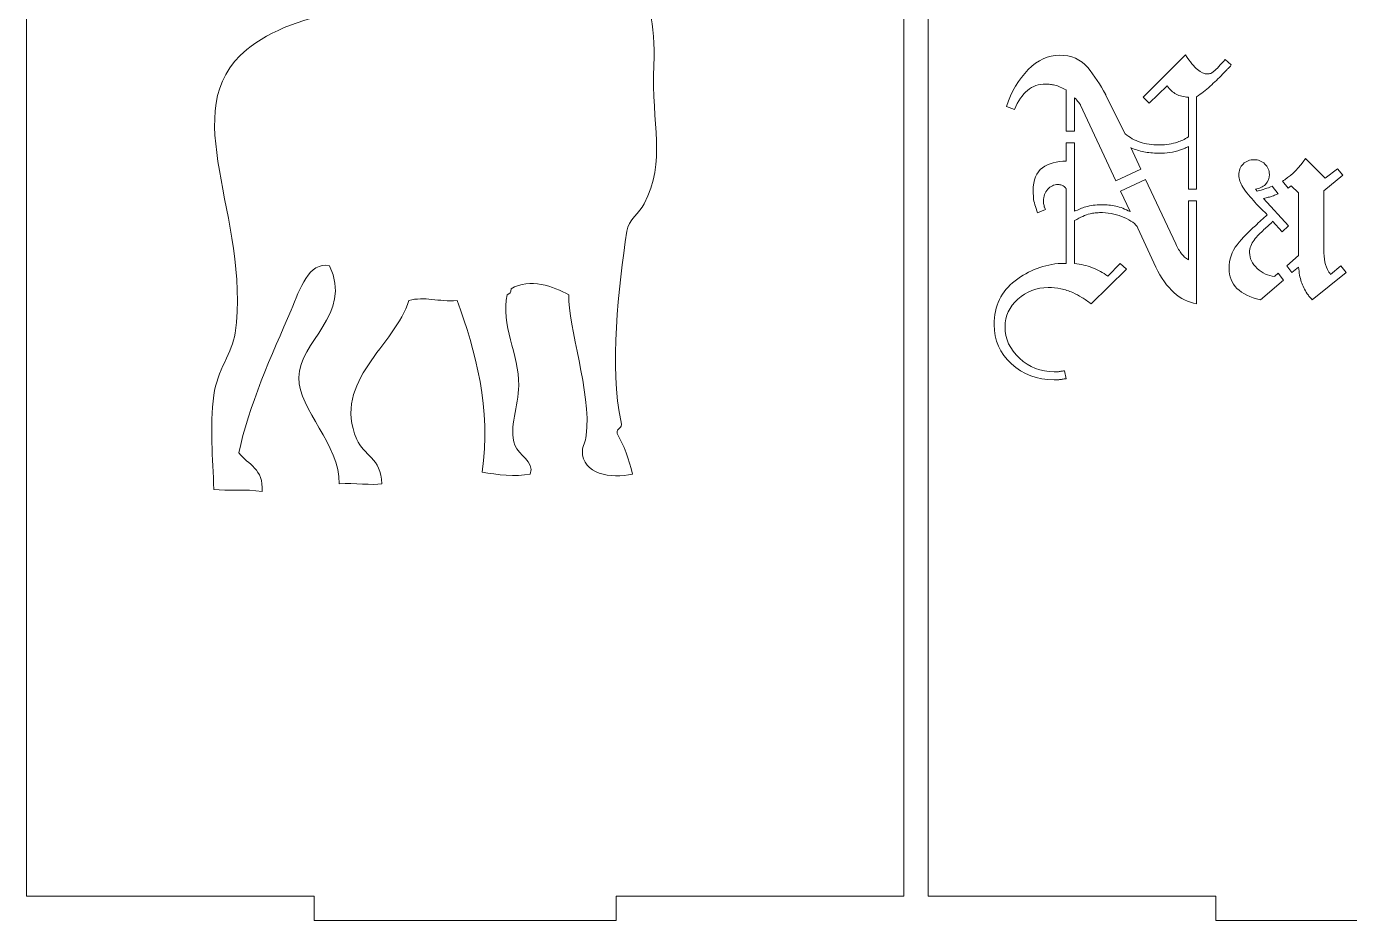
# Model space of a CAD drawing. Header units: millimetres. Extents: x -1983 to 1983, y -412 to 412.
# Drawn here: x 1646.2 to 1809, y -16.4 to 93.6 of the extents above; entities that cross this region are included whole.
import ezdxf

# ---------------------------------------------------------------- set-up
doc = ezdxf.new("R2010")
doc.units = ezdxf.units.MM
doc.header["$MEASUREMENT"] = 0
doc.layers.add('Camada 1', color=7, linetype='Continuous')

msp = doc.modelspace()

# ---------------------------------------------------------------- linework, layer by layer
at = {"layer": 'Camada 1', "color": 250, "lineweight": 9}
for points, knots in [([(1646.1954, 200.589), (1646.1954, 200.589), (1646.1954, -13.4106), (1646.1954, -13.4106), (1646.1954, -13.4106), (1646.1954, -13.4106), (1681.5882, -13.4106), (1681.5882, -13.4106), (1681.5882, -13.4106), (1681.5882, -13.4106), (1681.5882, -16.4106), (1681.5882, -16.4106), (1681.5882, -16.4106), (1681.5882, -16.4106), (1718.731, -16.4106), (1718.731, -16.4106), (1718.731, -16.4106), (1718.731, -16.4106), (1718.731, -13.4106), (1718.731, -13.4106), (1718.731, -13.4106), (1718.731, -13.4106), (1754.1238, -13.4106), (1754.1238, -13.4106), (1754.1238, -13.4106), (1754.1238, -13.4106), (1754.1238, 200.589), (1754.1238, 200.589), (1754.1238, 200.589), (1754.1238, 200.589), (1718.731, 200.589), (1718.731, 200.589), (1718.731, 200.589), (1718.731, 200.589), (1718.731, 203.589), (1718.731, 203.589), (1718.731, 203.589), (1718.731, 203.589), (1681.5882, 203.589), (1681.5882, 203.589), (1681.5882, 203.589), (1681.5882, 203.589), (1681.5882, 200.589), (1681.5882, 200.589), (1681.5882, 200.589), (1681.5882, 200.589), (1646.1954, 200.589), (1646.1954, 200.589)], [0, 0, 0, 0, 0.07692308, 0.07692308, 0.07692308, 0.07692308, 0.15384615, 0.15384615, 0.15384615, 0.15384615, 0.23076923, 0.23076923, 0.23076923, 0.23076923, 0.30769231, 0.30769231, 0.30769231, 0.30769231, 0.38461538, 0.38461538, 0.38461538, 0.38461538, 0.46153846, 0.46153846, 0.46153846, 0.46153846, 0.53846154, 0.53846154, 0.53846154, 0.53846154, 0.61538462, 0.61538462, 0.61538462, 0.61538462, 0.69230769, 0.69230769, 0.69230769, 0.69230769, 0.76923077, 0.76923077, 0.76923077, 0.76923077, 0.84615385, 0.84615385, 0.84615385, 0.84615385, 1, 1, 1, 1]), ([(1757.1238, 200.589), (1757.1238, 200.589), (1757.1238, -13.4106), (1757.1238, -13.4106), (1757.1238, -13.4106), (1757.1238, -13.4106), (1792.5166, -13.4106), (1792.5166, -13.4106), (1792.5166, -13.4106), (1792.5166, -13.4106), (1792.5166, -16.4106), (1792.5166, -16.4106), (1792.5166, -16.4106), (1792.5166, -16.4106), (1829.6594, -16.4106), (1829.6594, -16.4106), (1829.6594, -16.4106), (1829.6594, -16.4106), (1829.6594, -13.4106), (1829.6594, -13.4106), (1829.6594, -13.4106), (1829.6594, -13.4106), (1865.0522, -13.4106), (1865.0522, -13.4106), (1865.0522, -13.4106), (1865.0522, -13.4106), (1865.0522, 200.589), (1865.0522, 200.589), (1865.0522, 200.589), (1865.0522, 200.589), (1829.6594, 200.589), (1829.6594, 200.589), (1829.6594, 200.589), (1829.6594, 200.589), (1829.6594, 203.589), (1829.6594, 203.589), (1829.6594, 203.589), (1829.6594, 203.589), (1792.5166, 203.589), (1792.5166, 203.589), (1792.5166, 203.589), (1792.5166, 203.589), (1792.5166, 200.589), (1792.5166, 200.589), (1792.5166, 200.589), (1792.5166, 200.589), (1757.1238, 200.589), (1757.1238, 200.589)], [0, 0, 0, 0, 0.07692308, 0.07692308, 0.07692308, 0.07692308, 0.15384615, 0.15384615, 0.15384615, 0.15384615, 0.23076923, 0.23076923, 0.23076923, 0.23076923, 0.30769231, 0.30769231, 0.30769231, 0.30769231, 0.38461538, 0.38461538, 0.38461538, 0.38461538, 0.46153846, 0.46153846, 0.46153846, 0.46153846, 0.53846154, 0.53846154, 0.53846154, 0.53846154, 0.61538462, 0.61538462, 0.61538462, 0.61538462, 0.69230769, 0.69230769, 0.69230769, 0.69230769, 0.76923077, 0.76923077, 0.76923077, 0.76923077, 0.84615385, 0.84615385, 0.84615385, 0.84615385, 1, 1, 1, 1]), ([(1731.2152, 150.8027), (1733.7261, 149.6662), (1734.5816, 145.0103), (1733.1147, 142.0157), (1733.1147, 142.0157), (1735.6787, 142.0855), (1736.3126, 145.4518), (1735.4869, 147.4772), (1735.4869, 147.4772), (1738.8069, 146.7066), (1736.3276, 142.8341), (1736.9131, 140.3564), (1736.9131, 140.3564), (1730.8715, 139.4693), (1733.9829, 132.2677), (1731.2152, 128.2494), (1731.2152, 128.2494), (1727.6406, 123.0561), (1721.8186, 121.0996), (1717.9224, 115.6662), (1717.9224, 115.6662), (1720.7712, 116.3773), (1723.8103, 118.1658), (1725.5194, 119.226), (1725.5194, 119.226), (1725.5435, 116.9816), (1722.5742, 115.62), (1721.2458, 113.5302), (1721.2458, 113.5302), (1720.7712, 112.7836), (1720.8212, 111.8215), (1720.2927, 111.1561), (1720.2927, 111.1561), (1719.6167, 110.2936), (1718.2067, 109.9923), (1717.9224, 108.784), (1717.9224, 108.784), (1717.4141, 106.617), (1720.027, 103.2155), (1721.0094, 100.9471), (1721.0094, 100.9471), (1722.6722, 97.0928), (1723.6161, 93.9924), (1723.3797, 88.8399), (1723.3797, 88.8399), (1723.0457, 81.4479), (1724.98, 77.0841), (1722.1939, 71.7482), (1722.1939, 71.7482), (1721.647, 70.7007), (1720.2537, 69.7735), (1720.0581, 68.4211), (1720.0581, 68.4211), (1719.0748, 61.5793), (1717.8779, 51.4976), (1719.3469, 44.9219), (1719.3469, 44.9219), (1719.6, 44.0353), (1718.7553, 44.2462), (1718.8701, 43.4959), (1718.8701, 43.4959), (1719.7181, 42.0474), (1720.3187, 40.3549), (1720.7697, 38.5149), (1720.7697, 38.5149), (1718.1252, 37.909), (1714.5301, 38.4892), (1714.5966, 41.3636), (1714.5966, 41.3636), (1714.6115, 41.9327), (1714.9863, 42.5499), (1715.0733, 43.2595), (1715.0733, 43.2595), (1715.729, 48.6801), (1712.7527, 56.6263), (1712.9357, 60.5893), (1712.9357, 60.5893), (1711.02, 61.5626), (1708.1526, 62.7418), (1705.8133, 61.3003), (1705.8133, 61.3003), (1705.8229, 60.8939), (1705.638, 60.6875), (1705.3387, 60.5893), (1705.3387, 60.5893), (1704.5054, 56.8853), (1706.7781, 53.2493), (1706.7631, 49.4281), (1706.7631, 49.4281), (1706.7524, 46.8197), (1705.5033, 44.3457), (1706.2885, 42.0768), (1706.2885, 42.0768), (1706.7336, 40.7834), (1708.7011, 40.1812), (1708.1875, 38.5149), (1708.1875, 38.5149), (1706.3679, 38.1528), (1704.0881, 38.4409), (1702.2536, 38.7515), (1702.2536, 38.7515), (1703.406, 46.4776), (1701.4458, 53.6997), (1699.1662, 59.8781), (1699.1662, 59.8781), (1696.8935, 59.6855), (1695.1682, 60.4043), (1693.2316, 59.8781), (1693.2316, 59.8781), (1691.5934, 54.3389), (1683.7686, 50.0287), (1686.8227, 42.7864), (1686.8227, 42.7864), (1687.6597, 40.7947), (1689.8692, 40.5142), (1689.9062, 37.3249), (1689.9062, 37.3249), (1688.7221, 37.0959), (1686.5362, 37.473), (1684.6851, 37.3249), (1684.6851, 37.3249), (1684.7446, 42.1214), (1679.6986, 46.4261), (1679.6986, 50.3833), (1679.6986, 50.3833), (1679.6986, 54.8398), (1686.3329, 58.073), (1683.4992, 64.1512), (1683.4992, 64.1512), (1680.894, 64.6832), (1679.8666, 61.2895), (1678.751, 58.6898), (1678.751, 58.6898), (1676.4397, 53.3098), (1673.4188, 46.6755), (1672.3421, 41.1233), (1672.3421, 41.1233), (1673.4466, 39.6974), (1675.4047, 39.1246), (1675.1892, 36.3757), (1675.1892, 36.3757), (1673.1234, 36.7078), (1670.9578, 36.4309), (1669.2546, 36.6121), (1669.2546, 36.6121), (1669.1088, 40.5212), (1668.7355, 44.2274), (1669.2546, 48.244), (1669.2546, 48.244), (1669.6316, 51.1615), (1671.5527, 53.6037), (1671.8668, 55.8395), (1671.8668, 55.8395), (1673.8714, 70.1499), (1664.2345, 83.3045), (1673.2917, 90.7372), (1673.2917, 90.7372), (1676.1015, 93.0487), (1680.8662, 94.9905), (1685.3965, 95.2506), (1685.3965, 95.2506), (1690.5788, 95.5428), (1696.7309, 93.8579), (1701.3015, 96.9115), (1701.3015, 96.9115), (1701.5048, 101.2811), (1705.152, 105.8683), (1702.4878, 109.4936), (1702.4878, 109.4936), (1698.7892, 111.1764), (1696.2676, 115.2983), (1695.1313, 118.7531), (1695.1313, 118.7531), (1696.0734, 119.4458), (1696.9325, 117.4766), (1698.2163, 116.854), (1698.2163, 116.854), (1699.504, 116.2278), (1700.9155, 116.3885), (1702.0149, 115.6662), (1702.0149, 115.6662), (1699.9459, 120.1849), (1689.5978, 122.9344), (1688.7221, 130.3832), (1688.7221, 130.3832), (1688.6276, 131.1834), (1688.8716, 132.1572), (1688.7221, 132.996), (1688.7221, 132.996), (1688.1714, 136.0662), (1685.4074, 138.9654), (1685.3965, 142.4881), (1685.3965, 142.4881), (1685.3908, 145.1917), (1687.0758, 147.5196), (1688.4835, 149.3776), (1688.4835, 149.3776), (1688.7055, 146.4111), (1687.161, 144.127), (1688.009, 141.304), (1688.009, 141.304), (1688.6224, 140.7169), (1688.8922, 141.8178), (1689.668, 141.7792), (1689.668, 141.7792), (1689.9249, 140.8923), (1689.0819, 141.103), (1689.1929, 140.3564), (1689.1929, 140.3564), (1692.528, 141.9288), (1693.2134, 146.1483), (1695.6042, 148.6651), (1695.6042, 148.6651), (1696.7363, 147.1404), (1694.3015, 144.3898), (1696.0809, 143.6781), (1696.0809, 143.6781), (1695.3087, 141.1099), (1692.6664, 139.5916), (1692.2803, 136.5557), (1692.2803, 136.5557), (1691.7628, 132.462), (1694.1632, 129.3708), (1695.6042, 126.3504), (1695.6042, 126.3504), (1696.2005, 127.5732), (1695.5356, 130.0599), (1696.0809, 131.3331), (1696.0809, 131.3331), (1697.5733, 127.1264), (1698.0335, 121.8903), (1702.0149, 120.1779), (1702.0149, 120.1779), (1701.5789, 122.5076), (1701.167, 124.8627), (1701.3015, 127.7727), (1701.3015, 127.7727), (1703.842, 122.7253), (1704.7901, 113.0626), (1712.9357, 115.9042), (1712.9357, 115.9042), (1715.2047, 119.3354), (1715.4578, 124.7761), (1717.2107, 128.7209), (1717.2107, 128.7209), (1717.8779, 125.7572), (1716.9469, 122.3412), (1716.7341, 119.4662), (1716.7341, 119.4662), (1721.1315, 121.3969), (1724.0672, 126.8509), (1723.1431, 134.895), (1723.1431, 134.895), (1725.1206, 133.7056), (1724.4089, 129.8293), (1724.5681, 126.8212), (1724.5681, 126.8212), (1725.5174, 128.887), (1727.6645, 131.2794), (1728.3666, 133.7056), (1728.3666, 133.7056), (1730.0938, 139.6674), (1726.4986, 143.7207), (1723.3797, 146.5273), (1723.3797, 146.5273), (1724.8378, 146.9726), (1723.0993, 148.4249), (1723.1431, 149.6142), (1723.1431, 149.6142), (1725.8262, 148.1808), (1727.4871, 145.729), (1730.2654, 144.3898), (1730.2654, 144.3898), (1732.904, 145.3322), (1731.2947, 148.258), (1731.2152, 150.8027)], [0, 0, 0, 0, 0.01428571, 0.01428571, 0.01428571, 0.01428571, 0.02857143, 0.02857143, 0.02857143, 0.02857143, 0.04285714, 0.04285714, 0.04285714, 0.04285714, 0.05714286, 0.05714286, 0.05714286, 0.05714286, 0.07142857, 0.07142857, 0.07142857, 0.07142857, 0.08571429, 0.08571429, 0.08571429, 0.08571429, 0.1, 0.1, 0.1, 0.1, 0.11428571, 0.11428571, 0.11428571, 0.11428571, 0.12857143, 0.12857143, 0.12857143, 0.12857143, 0.14285714, 0.14285714, 0.14285714, 0.14285714, 0.15714286, 0.15714286, 0.15714286, 0.15714286, 0.17142857, 0.17142857, 0.17142857, 0.17142857, 0.18571429, 0.18571429, 0.18571429, 0.18571429, 0.2, 0.2, 0.2, 0.2, 0.21428571, 0.21428571, 0.21428571, 0.21428571, 0.22857143, 0.22857143, 0.22857143, 0.22857143, 0.24285714, 0.24285714, 0.24285714, 0.24285714, 0.25714286, 0.25714286, 0.25714286, 0.25714286, 0.27142857, 0.27142857, 0.27142857, 0.27142857, 0.28571429, 0.28571429, 0.28571429, 0.28571429, 0.3, 0.3, 0.3, 0.3, 0.31428571, 0.31428571, 0.31428571, 0.31428571, 0.32857143, 0.32857143, 0.32857143, 0.32857143, 0.34285714, 0.34285714, 0.34285714, 0.34285714, 0.35714286, 0.35714286, 0.35714286, 0.35714286, 0.37142857, 0.37142857, 0.37142857, 0.37142857, 0.38571429, 0.38571429, 0.38571429, 0.38571429, 0.4, 0.4, 0.4, 0.4, 0.41428571, 0.41428571, 0.41428571, 0.41428571, 0.42857143, 0.42857143, 0.42857143, 0.42857143, 0.44285714, 0.44285714, 0.44285714, 0.44285714, 0.45714286, 0.45714286, 0.45714286, 0.45714286, 0.47142857, 0.47142857, 0.47142857, 0.47142857, 0.48571429, 0.48571429, 0.48571429, 0.48571429, 0.5, 0.5, 0.5, 0.5, 0.51428571, 0.51428571, 0.51428571, 0.51428571, 0.52857143, 0.52857143, 0.52857143, 0.52857143, 0.54285714, 0.54285714, 0.54285714, 0.54285714, 0.55714286, 0.55714286, 0.55714286, 0.55714286, 0.57142857, 0.57142857, 0.57142857, 0.57142857, 0.58571429, 0.58571429, 0.58571429, 0.58571429, 0.6, 0.6, 0.6, 0.6, 0.61428571, 0.61428571, 0.61428571, 0.61428571, 0.62857143, 0.62857143, 0.62857143, 0.62857143, 0.64285714, 0.64285714, 0.64285714, 0.64285714, 0.65714286, 0.65714286, 0.65714286, 0.65714286, 0.67142857, 0.67142857, 0.67142857, 0.67142857, 0.68571429, 0.68571429, 0.68571429, 0.68571429, 0.7, 0.7, 0.7, 0.7, 0.71428571, 0.71428571, 0.71428571, 0.71428571, 0.72857143, 0.72857143, 0.72857143, 0.72857143, 0.74285714, 0.74285714, 0.74285714, 0.74285714, 0.75714286, 0.75714286, 0.75714286, 0.75714286, 0.77142857, 0.77142857, 0.77142857, 0.77142857, 0.78571429, 0.78571429, 0.78571429, 0.78571429, 0.8, 0.8, 0.8, 0.8, 0.81428571, 0.81428571, 0.81428571, 0.81428571, 0.82857143, 0.82857143, 0.82857143, 0.82857143, 0.84285714, 0.84285714, 0.84285714, 0.84285714, 0.85714286, 0.85714286, 0.85714286, 0.85714286, 0.87142857, 0.87142857, 0.87142857, 0.87142857, 0.88571429, 0.88571429, 0.88571429, 0.88571429, 0.9, 0.9, 0.9, 0.9, 0.91428571, 0.91428571, 0.91428571, 0.91428571, 0.92857143, 0.92857143, 0.92857143, 0.92857143, 0.94285714, 0.94285714, 0.94285714, 0.94285714, 0.95714286, 0.95714286, 0.95714286, 0.95714286, 0.97142857, 0.97142857, 0.97142857, 0.97142857, 1, 1, 1, 1]), ([(1774.123, 80.6867), (1774.123, 80.6867), (1774.123, 85.7958), (1774.123, 85.7958), (1774.123, 85.7958), (1773.8572, 85.9139), (1773.6135, 86.0249), (1773.392, 86.1281), (1773.392, 86.1281), (1773.1701, 86.2317), (1772.9429, 86.321), (1772.7049, 86.3719), (1772.7049, 86.3719), (1772.5293, 86.4094), (1772.3505, 86.4308), (1772.1732, 86.4605), (1772.1732, 86.4605), (1771.996, 86.4901), (1771.8038, 86.5048), (1771.5971, 86.5048), (1771.5971, 86.5048), (1770.7403, 86.5048), (1769.9943, 86.2463), (1769.359, 85.7293), (1769.359, 85.7293), (1768.724, 85.2126), (1768.1848, 84.422), (1767.7417, 83.3583), (1767.7417, 83.3583), (1767.7417, 83.3583), (1766.7666, 83.7574), (1766.7666, 83.7574), (1766.7666, 83.7574), (1767.3576, 85.589), (1768.2513, 87.096), (1769.4477, 88.2774), (1769.4477, 88.2774), (1770.6443, 89.4591), (1771.9073, 90.0501), (1773.2366, 90.0501), (1773.2366, 90.0501), (1774.7434, 90.0501), (1775.916, 89.5464), (1776.7597, 88.536), (1776.7597, 88.536), (1777.6, 87.53), (1778.3329, 86.4308), (1778.9535, 85.2418), (1778.9535, 85.2418), (1778.9535, 85.2123), (1778.9605, 85.1901), (1778.9757, 85.1753), (1778.9757, 85.1753), (1778.9902, 85.1609), (1778.9978, 85.1384), (1778.9978, 85.1088), (1778.9978, 85.1088), (1778.9978, 85.1088), (1781.3908, 80.3966), (1781.3908, 80.3966), (1781.3908, 80.3966), (1781.9225, 79.9243), (1782.5282, 79.5696), (1783.2077, 79.348), (1783.2077, 79.348), (1783.8873, 79.1265), (1784.6702, 79.0157), (1785.5563, 79.0157), (1785.5563, 79.0157), (1785.9995, 79.0157), (1786.406, 79.0455), (1786.7752, 79.1044), (1786.7752, 79.1044), (1787.1441, 79.1634), (1787.4885, 79.2609), (1787.8164, 79.3702), (1787.8164, 79.3702), (1788.0202, 79.4384), (1788.2377, 79.5106), (1788.4591, 79.6139), (1788.4591, 79.6139), (1788.6804, 79.7175), (1788.9097, 79.8429), (1789.1459, 79.9978), (1789.1459, 79.9978), (1789.1459, 79.9978), (1789.1459, 84.8873), (1789.1459, 84.8873), (1789.1459, 84.8873), (1788.5847, 84.9168), (1788.0881, 85.0396), (1787.6614, 85.2638), (1787.6614, 85.2638), (1787.2312, 85.4902), (1786.8563, 85.8253), (1786.5315, 86.2686), (1786.5315, 86.2686), (1786.5315, 86.2686), (1784.3155, 84.1339), (1784.3155, 84.1339), (1784.3155, 84.1339), (1784.3155, 84.1339), (1783.6065, 84.8873), (1783.6065, 84.8873), (1783.6065, 84.8873), (1783.6065, 84.8873), (1788.7914, 90.0943), (1788.7914, 90.0943), (1788.7914, 90.0943), (1789.3528, 89.2375), (1789.8476, 88.6319), (1790.2761, 88.2774), (1790.2761, 88.2774), (1790.7045, 87.9229), (1791.1106, 87.7457), (1791.4947, 87.7457), (1791.4947, 87.7457), (1791.6424, 87.7457), (1791.7757, 87.7679), (1791.8937, 87.8122), (1791.8937, 87.8122), (1792.0117, 87.8565), (1792.1187, 87.9502), (1792.2481, 88.0559), (1792.2481, 88.0559), (1792.4449, 88.2168), (1792.6691, 88.4029), (1792.8907, 88.6541), (1792.8907, 88.6541), (1793.1121, 88.9052), (1793.3708, 89.1932), (1793.6663, 89.5184), (1793.6663, 89.5184), (1793.6663, 89.5184), (1794.4196, 88.8534), (1794.4196, 88.8534), (1794.4196, 88.8534), (1794.3605, 88.7649), (1794.2941, 88.6762), (1794.2201, 88.5876), (1794.2201, 88.5876), (1794.1463, 88.4989), (1794.0651, 88.425), (1793.9764, 88.366), (1793.9764, 88.366), (1793.8878, 88.2478), (1793.7918, 88.137), (1793.6884, 88.0337), (1793.6884, 88.0337), (1793.5851, 87.9304), (1793.4741, 87.8197), (1793.3559, 87.7014), (1793.3559, 87.7014), (1792.8537, 87.1993), (1792.3458, 86.7095), (1791.8272, 86.2315), (1791.8272, 86.2315), (1791.3122, 85.7568), (1790.756, 85.3303), (1790.1654, 84.9464), (1790.1654, 84.9464), (1790.1654, 84.9464), (1790.1654, 73.5523), (1790.1654, 73.5523), (1790.1654, 73.5523), (1790.1654, 73.5523), (1789.1459, 73.5523), (1789.1459, 73.5523), (1789.1459, 73.5523), (1789.1459, 73.5523), (1789.1459, 78.8385), (1789.1459, 78.8385), (1789.1459, 78.8385), (1788.9687, 78.7202), (1788.8059, 78.6318), (1788.6586, 78.5726), (1788.6586, 78.5726), (1788.5107, 78.5136), (1788.3473, 78.4572), (1788.1712, 78.3954), (1788.1712, 78.3954), (1787.7565, 78.2503), (1787.3288, 78.1445), (1786.8859, 78.0852), (1786.8859, 78.0852), (1786.4428, 78.0262), (1785.9701, 77.9963), (1785.4678, 77.9963), (1785.4678, 77.9963), (1785.1133, 77.9963), (1784.7957, 78.0112), (1784.5151, 78.0407), (1784.5151, 78.0407), (1784.2343, 78.0703), (1783.9458, 78.1118), (1783.6509, 78.1738), (1783.6509, 78.1738), (1783.3846, 78.2301), (1783.1264, 78.2996), (1782.8755, 78.3732), (1782.8755, 78.3732), (1782.6245, 78.4472), (1782.351, 78.543), (1782.0554, 78.6613), (1782.0554, 78.6613), (1782.0554, 78.6613), (1782.0554, 78.7055), (1782.0554, 78.7055), (1782.0554, 78.7055), (1782.0554, 78.7055), (1783.2987, 76.0402), (1783.2987, 76.0402), (1783.2987, 76.0402), (1783.2987, 76.0402), (1780.2058, 74.6092), (1780.2058, 74.6092), (1780.2058, 74.6092), (1780.2058, 74.6092), (1775.8956, 83.8902), (1775.8956, 83.8902), (1775.8956, 83.8902), (1775.8956, 83.8902), (1775.8882, 83.8977), (1775.8735, 83.9125), (1775.8735, 83.9125), (1775.8589, 83.9271), (1775.8514, 83.9492), (1775.8514, 83.9789), (1775.8514, 83.9789), (1775.7924, 84.0675), (1775.711, 84.1785), (1775.6076, 84.3112), (1775.6076, 84.3112), (1775.5041, 84.4442), (1775.3491, 84.6139), (1775.1424, 84.8208), (1775.1424, 84.8208), (1775.1424, 84.8208), (1775.1424, 80.6867), (1775.1424, 80.6867), (1775.1424, 80.6867), (1775.1424, 80.6867), (1774.123, 80.6867), (1774.123, 80.6867)], [0, 0, 0, 0, 0.01612903, 0.01612903, 0.01612903, 0.01612903, 0.03225806, 0.03225806, 0.03225806, 0.03225806, 0.0483871, 0.0483871, 0.0483871, 0.0483871, 0.06451613, 0.06451613, 0.06451613, 0.06451613, 0.08064516, 0.08064516, 0.08064516, 0.08064516, 0.09677419, 0.09677419, 0.09677419, 0.09677419, 0.11290323, 0.11290323, 0.11290323, 0.11290323, 0.12903226, 0.12903226, 0.12903226, 0.12903226, 0.14516129, 0.14516129, 0.14516129, 0.14516129, 0.16129032, 0.16129032, 0.16129032, 0.16129032, 0.17741935, 0.17741935, 0.17741935, 0.17741935, 0.19354839, 0.19354839, 0.19354839, 0.19354839, 0.20967742, 0.20967742, 0.20967742, 0.20967742, 0.22580645, 0.22580645, 0.22580645, 0.22580645, 0.24193548, 0.24193548, 0.24193548, 0.24193548, 0.25806452, 0.25806452, 0.25806452, 0.25806452, 0.27419355, 0.27419355, 0.27419355, 0.27419355, 0.29032258, 0.29032258, 0.29032258, 0.29032258, 0.30645161, 0.30645161, 0.30645161, 0.30645161, 0.32258065, 0.32258065, 0.32258065, 0.32258065, 0.33870968, 0.33870968, 0.33870968, 0.33870968, 0.35483871, 0.35483871, 0.35483871, 0.35483871, 0.37096774, 0.37096774, 0.37096774, 0.37096774, 0.38709677, 0.38709677, 0.38709677, 0.38709677, 0.40322581, 0.40322581, 0.40322581, 0.40322581, 0.41935484, 0.41935484, 0.41935484, 0.41935484, 0.43548387, 0.43548387, 0.43548387, 0.43548387, 0.4516129, 0.4516129, 0.4516129, 0.4516129, 0.46774194, 0.46774194, 0.46774194, 0.46774194, 0.48387097, 0.48387097, 0.48387097, 0.48387097, 0.5, 0.5, 0.5, 0.5, 0.51612903, 0.51612903, 0.51612903, 0.51612903, 0.53225806, 0.53225806, 0.53225806, 0.53225806, 0.5483871, 0.5483871, 0.5483871, 0.5483871, 0.56451613, 0.56451613, 0.56451613, 0.56451613, 0.58064516, 0.58064516, 0.58064516, 0.58064516, 0.59677419, 0.59677419, 0.59677419, 0.59677419, 0.61290323, 0.61290323, 0.61290323, 0.61290323, 0.62903226, 0.62903226, 0.62903226, 0.62903226, 0.64516129, 0.64516129, 0.64516129, 0.64516129, 0.66129032, 0.66129032, 0.66129032, 0.66129032, 0.67741935, 0.67741935, 0.67741935, 0.67741935, 0.69354839, 0.69354839, 0.69354839, 0.69354839, 0.70967742, 0.70967742, 0.70967742, 0.70967742, 0.72580645, 0.72580645, 0.72580645, 0.72580645, 0.74193548, 0.74193548, 0.74193548, 0.74193548, 0.75806452, 0.75806452, 0.75806452, 0.75806452, 0.77419355, 0.77419355, 0.77419355, 0.77419355, 0.79032258, 0.79032258, 0.79032258, 0.79032258, 0.80645161, 0.80645161, 0.80645161, 0.80645161, 0.82258065, 0.82258065, 0.82258065, 0.82258065, 0.83870968, 0.83870968, 0.83870968, 0.83870968, 0.85483871, 0.85483871, 0.85483871, 0.85483871, 0.87096774, 0.87096774, 0.87096774, 0.87096774, 0.88709677, 0.88709677, 0.88709677, 0.88709677, 0.90322581, 0.90322581, 0.90322581, 0.90322581, 0.91935484, 0.91935484, 0.91935484, 0.91935484, 0.93548387, 0.93548387, 0.93548387, 0.93548387, 0.9516129, 0.9516129, 0.9516129, 0.9516129, 0.96774194, 0.96774194, 0.96774194, 0.96774194, 1, 1, 1, 1]), ([(1774.123, 50.2551), (1773.9458, 50.2258), (1773.7829, 50.2034), (1773.6356, 50.1887), (1773.6356, 50.1887), (1773.488, 50.1737), (1773.3418, 50.1408), (1773.1923, 50.1222), (1773.1923, 50.1222), (1773.1044, 50.1113), (1773.015, 50.1222), (1772.9264, 50.1222), (1772.9264, 50.1222), (1772.8377, 50.1222), (1772.7345, 50.1222), (1772.6163, 50.1222), (1772.6163, 50.1222), (1770.5481, 50.1222), (1768.8052, 50.7721), (1767.387, 52.0721), (1767.387, 52.0721), (1765.9691, 53.3717), (1765.2599, 54.9823), (1765.2599, 56.9026), (1765.2599, 56.9026), (1765.2599, 59.2069), (1766.117, 61.0092), (1767.8303, 62.309), (1767.8303, 62.309), (1769.5434, 63.6088), (1771.4344, 64.3242), (1773.5027, 64.4362), (1773.5027, 64.4362), (1773.6205, 64.4424), (1773.7315, 64.4362), (1773.835, 64.4362), (1773.835, 64.4362), (1773.9384, 64.4362), (1774.0344, 64.4362), (1774.123, 64.4362), (1774.123, 64.4362), (1774.123, 64.4362), (1774.123, 73.6535), (1774.123, 73.6535), (1774.123, 73.6535), (1774.0934, 73.6535), (1774.064, 73.6757), (1774.0344, 73.72), (1774.0344, 73.72), (1774.0049, 73.7643), (1773.9754, 73.8013), (1773.9458, 73.8308), (1773.9458, 73.8308), (1773.8276, 73.9487), (1773.7021, 74.0302), (1773.5692, 74.0745), (1773.5692, 74.0745), (1773.4362, 74.1187), (1773.2812, 74.1409), (1773.1037, 74.1409), (1773.1037, 74.1409), (1772.6016, 74.1409), (1772.1806, 73.949), (1771.8408, 73.565), (1771.8408, 73.565), (1771.5011, 73.1807), (1771.331, 72.6934), (1771.331, 72.1024), (1771.331, 72.1024), (1771.331, 72.0434), (1771.331, 71.977), (1771.331, 71.9031), (1771.331, 71.9031), (1771.331, 71.8291), (1771.346, 71.7626), (1771.3754, 71.7037), (1771.3754, 71.7037), (1771.3754, 71.6151), (1771.39, 71.5188), (1771.4196, 71.4156), (1771.4196, 71.4156), (1771.4491, 71.3123), (1771.4936, 71.2013), (1771.5529, 71.0833), (1771.5529, 71.0833), (1771.5529, 71.0833), (1770.5778, 70.64), (1770.5778, 70.64), (1770.5778, 70.64), (1770.4595, 71.0241), (1770.3562, 71.3639), (1770.2676, 71.6593), (1770.2676, 71.6593), (1770.1789, 71.9548), (1770.1093, 72.2344), (1770.0904, 72.5015), (1770.0904, 72.5015), (1770.0799, 72.6486), (1770.0829, 72.7967), (1770.0682, 72.9446), (1770.0682, 72.9446), (1770.0534, 73.0922), (1770.0461, 73.24), (1770.0461, 73.3877), (1770.0461, 73.3877), (1770.0461, 74.7172), (1770.4299, 75.6554), (1771.1981, 76.2019), (1771.1981, 76.2019), (1771.9661, 76.7484), (1772.9414, 77.0215), (1774.123, 77.0215), (1774.123, 77.0215), (1774.123, 77.0215), (1774.123, 79.2876), (1774.123, 79.2876), (1774.123, 79.2876), (1774.123, 79.2876), (1775.1424, 79.2876), (1775.1424, 79.2876), (1775.1424, 79.2876), (1775.1424, 79.2876), (1775.1424, 70.8617), (1775.1424, 70.8617), (1775.1424, 70.8617), (1775.3786, 70.9504), (1775.6076, 71.0464), (1775.8291, 71.1498), (1775.8291, 71.1498), (1776.0505, 71.2533), (1776.2814, 71.3283), (1776.516, 71.3934), (1776.516, 71.3934), (1776.8132, 71.476), (1777.1218, 71.5489), (1777.4468, 71.5928), (1777.4468, 71.5928), (1777.7714, 71.6372), (1778.1114, 71.6593), (1778.4659, 71.6593), (1778.4659, 71.6593), (1778.7909, 71.6593), (1779.094, 71.6446), (1779.3745, 71.6151), (1779.3745, 71.6151), (1779.6551, 71.5854), (1779.9437, 71.5439), (1780.2386, 71.4821), (1780.2386, 71.4821), (1780.5051, 71.4263), (1780.7851, 71.3344), (1781.0806, 71.2162), (1781.0806, 71.2162), (1781.3761, 71.098), (1781.6713, 70.9651), (1781.9668, 70.8174), (1781.9668, 70.8174), (1781.9668, 70.8174), (1780.7952, 73.3403), (1780.7952, 73.3403), (1780.7952, 73.3403), (1780.7952, 73.3403), (1783.8901, 74.7719), (1783.8901, 74.7719), (1783.8901, 74.7719), (1783.8901, 74.7719), (1787.5949, 66.8292), (1787.5949, 66.8292), (1787.5949, 66.8292), (1787.8294, 66.3261), (1788.0676, 65.928), (1788.3041, 65.6328), (1788.3041, 65.6328), (1788.5403, 65.3373), (1788.8211, 65.0861), (1789.1459, 64.8793), (1789.1459, 64.8793), (1789.1459, 64.8793), (1789.1459, 72.153), (1789.1459, 72.153), (1789.1459, 72.153), (1789.1459, 72.153), (1790.1654, 72.153), (1790.1654, 72.153), (1790.1654, 72.153), (1790.1654, 72.153), (1790.1654, 59.4728), (1790.1654, 59.4728), (1790.1654, 59.4728), (1789.1313, 59.6502), (1788.2005, 60.108), (1787.3734, 60.8466), (1787.3734, 60.8466), (1786.5461, 61.5852), (1785.7905, 62.6258), (1785.1576, 63.9931), (1785.1576, 63.9931), (1785.1576, 63.9931), (1782.9419, 68.7787), (1782.9419, 68.7787), (1782.9419, 68.7787), (1782.6905, 69.3217), (1782.0482, 69.717), (1781.2358, 70.0861), (1781.2358, 70.0861), (1780.4233, 70.4554), (1779.5442, 70.6561), (1778.5989, 70.6845), (1778.5989, 70.6845), (1778.5696, 70.6855), (1778.5398, 70.6845), (1778.5102, 70.6845), (1778.5102, 70.6845), (1778.4808, 70.6845), (1778.4512, 70.6845), (1778.4216, 70.6845), (1778.4216, 70.6845), (1778.1557, 70.6845), (1777.9117, 70.6696), (1777.6905, 70.64), (1777.6905, 70.64), (1777.4691, 70.6106), (1777.2508, 70.5992), (1777.048, 70.5514), (1777.048, 70.5514), (1776.7479, 70.4809), (1776.4554, 70.355), (1776.1615, 70.219), (1776.1615, 70.219), (1775.8647, 70.0819), (1775.5263, 69.9089), (1775.1424, 69.702), (1775.1424, 69.702), (1775.1424, 69.702), (1775.1424, 64.4362), (1775.1424, 64.4362), (1775.1424, 64.4362), (1775.9103, 64.3476), (1776.6418, 64.1704), (1777.336, 63.9045), (1777.336, 63.9045), (1778.0302, 63.6386), (1778.658, 63.2989), (1779.2194, 62.8851), (1779.2194, 62.8851), (1779.2194, 62.8851), (1780.7705, 64.4362), (1780.7705, 64.4362), (1780.7705, 64.4362), (1780.7705, 64.4362), (1781.5237, 63.7345), (1781.5237, 63.7345), (1781.5237, 63.7345), (1781.5237, 63.7345), (1777.1809, 59.4728), (1777.1809, 59.4728), (1777.1809, 59.4728), (1776.7968, 59.7683), (1776.4201, 60.0268), (1776.0508, 60.2484), (1776.0508, 60.2484), (1775.6814, 60.47), (1775.3063, 60.6736), (1774.9206, 60.8466), (1774.9206, 60.8466), (1774.4499, 61.0574), (1773.9604, 61.2083), (1773.4584, 61.3118), (1773.4584, 61.3118), (1772.9561, 61.4152), (1772.439, 61.4672), (1771.9073, 61.4672), (1771.9073, 61.4672), (1770.4595, 61.4672), (1769.2111, 60.9943), (1768.1627, 60.0491), (1768.1627, 60.0491), (1767.1139, 59.1036), (1766.5894, 57.9662), (1766.5894, 56.6368), (1766.5894, 56.6368), (1766.5894, 55.1596), (1767.1878, 53.8668), (1768.3843, 52.7592), (1768.3843, 52.7592), (1769.5808, 51.6511), (1770.9915, 51.0973), (1772.6163, 51.0973), (1772.6163, 51.0973), (1772.7049, 51.0973), (1772.7863, 51.0973), (1772.86, 51.0973), (1772.86, 51.0973), (1772.9339, 51.0973), (1773.0011, 51.0889), (1773.0594, 51.0973), (1773.0594, 51.0973), (1773.2084, 51.1185), (1773.3404, 51.149), (1773.4584, 51.1638), (1773.4584, 51.1638), (1773.5762, 51.1782), (1773.7242, 51.2006), (1773.9015, 51.2302), (1773.9015, 51.2302), (1773.9015, 51.2302), (1774.123, 50.2551), (1774.123, 50.2551)], [0, 0, 0, 0, 0.01282051, 0.01282051, 0.01282051, 0.01282051, 0.02564103, 0.02564103, 0.02564103, 0.02564103, 0.03846154, 0.03846154, 0.03846154, 0.03846154, 0.05128205, 0.05128205, 0.05128205, 0.05128205, 0.06410256, 0.06410256, 0.06410256, 0.06410256, 0.07692308, 0.07692308, 0.07692308, 0.07692308, 0.08974359, 0.08974359, 0.08974359, 0.08974359, 0.1025641, 0.1025641, 0.1025641, 0.1025641, 0.11538462, 0.11538462, 0.11538462, 0.11538462, 0.12820513, 0.12820513, 0.12820513, 0.12820513, 0.14102564, 0.14102564, 0.14102564, 0.14102564, 0.15384615, 0.15384615, 0.15384615, 0.15384615, 0.16666667, 0.16666667, 0.16666667, 0.16666667, 0.17948718, 0.17948718, 0.17948718, 0.17948718, 0.19230769, 0.19230769, 0.19230769, 0.19230769, 0.20512821, 0.20512821, 0.20512821, 0.20512821, 0.21794872, 0.21794872, 0.21794872, 0.21794872, 0.23076923, 0.23076923, 0.23076923, 0.23076923, 0.24358974, 0.24358974, 0.24358974, 0.24358974, 0.25641026, 0.25641026, 0.25641026, 0.25641026, 0.26923077, 0.26923077, 0.26923077, 0.26923077, 0.28205128, 0.28205128, 0.28205128, 0.28205128, 0.29487179, 0.29487179, 0.29487179, 0.29487179, 0.30769231, 0.30769231, 0.30769231, 0.30769231, 0.32051282, 0.32051282, 0.32051282, 0.32051282, 0.33333333, 0.33333333, 0.33333333, 0.33333333, 0.34615385, 0.34615385, 0.34615385, 0.34615385, 0.35897436, 0.35897436, 0.35897436, 0.35897436, 0.37179487, 0.37179487, 0.37179487, 0.37179487, 0.38461538, 0.38461538, 0.38461538, 0.38461538, 0.3974359, 0.3974359, 0.3974359, 0.3974359, 0.41025641, 0.41025641, 0.41025641, 0.41025641, 0.42307692, 0.42307692, 0.42307692, 0.42307692, 0.43589744, 0.43589744, 0.43589744, 0.43589744, 0.44871795, 0.44871795, 0.44871795, 0.44871795, 0.46153846, 0.46153846, 0.46153846, 0.46153846, 0.47435897, 0.47435897, 0.47435897, 0.47435897, 0.48717949, 0.48717949, 0.48717949, 0.48717949, 0.5, 0.5, 0.5, 0.5, 0.51282051, 0.51282051, 0.51282051, 0.51282051, 0.52564103, 0.52564103, 0.52564103, 0.52564103, 0.53846154, 0.53846154, 0.53846154, 0.53846154, 0.55128205, 0.55128205, 0.55128205, 0.55128205, 0.56410256, 0.56410256, 0.56410256, 0.56410256, 0.57692308, 0.57692308, 0.57692308, 0.57692308, 0.58974359, 0.58974359, 0.58974359, 0.58974359, 0.6025641, 0.6025641, 0.6025641, 0.6025641, 0.61538462, 0.61538462, 0.61538462, 0.61538462, 0.62820513, 0.62820513, 0.62820513, 0.62820513, 0.64102564, 0.64102564, 0.64102564, 0.64102564, 0.65384615, 0.65384615, 0.65384615, 0.65384615, 0.66666667, 0.66666667, 0.66666667, 0.66666667, 0.67948718, 0.67948718, 0.67948718, 0.67948718, 0.69230769, 0.69230769, 0.69230769, 0.69230769, 0.70512821, 0.70512821, 0.70512821, 0.70512821, 0.71794872, 0.71794872, 0.71794872, 0.71794872, 0.73076923, 0.73076923, 0.73076923, 0.73076923, 0.74358974, 0.74358974, 0.74358974, 0.74358974, 0.75641026, 0.75641026, 0.75641026, 0.75641026, 0.76923077, 0.76923077, 0.76923077, 0.76923077, 0.78205128, 0.78205128, 0.78205128, 0.78205128, 0.79487179, 0.79487179, 0.79487179, 0.79487179, 0.80769231, 0.80769231, 0.80769231, 0.80769231, 0.82051282, 0.82051282, 0.82051282, 0.82051282, 0.83333333, 0.83333333, 0.83333333, 0.83333333, 0.84615385, 0.84615385, 0.84615385, 0.84615385, 0.85897436, 0.85897436, 0.85897436, 0.85897436, 0.87179487, 0.87179487, 0.87179487, 0.87179487, 0.88461538, 0.88461538, 0.88461538, 0.88461538, 0.8974359, 0.8974359, 0.8974359, 0.8974359, 0.91025641, 0.91025641, 0.91025641, 0.91025641, 0.92307692, 0.92307692, 0.92307692, 0.92307692, 0.93589744, 0.93589744, 0.93589744, 0.93589744, 0.94871795, 0.94871795, 0.94871795, 0.94871795, 0.96153846, 0.96153846, 0.96153846, 0.96153846, 0.97435897, 0.97435897, 0.97435897, 0.97435897, 1, 1, 1, 1]), ([(1800.8335, 62.3853), (1800.8335, 62.3853), (1798.0091, 59.9604), (1798.0091, 59.9604), (1798.0091, 59.9604), (1796.7387, 60.2559), (1795.7803, 60.723), (1795.1285, 61.3637), (1795.1285, 61.3637), (1794.4804, 62.0005), (1794.1536, 62.8186), (1794.1536, 63.8306), (1794.1536, 63.8306), (1794.1536, 64.9236), (1794.4841, 65.8925), (1795.1507, 66.7405), (1795.1507, 66.7405), (1795.8134, 67.5839), (1796.5733, 68.3443), (1797.3886, 69.0742), (1797.3886, 69.0742), (1797.6373, 69.2974), (1797.8686, 69.5397), (1798.1199, 69.7612), (1798.1199, 69.7612), (1798.3711, 69.9828), (1798.6148, 70.1969), (1798.8511, 70.4037), (1798.8511, 70.4037), (1798.6738, 70.6106), (1798.4448, 70.8471), (1798.1642, 71.1127), (1798.1642, 71.1127), (1797.8834, 71.3786), (1797.6099, 71.6668), (1797.3442, 71.9623), (1797.3442, 71.9623), (1797.0786, 72.2575), (1796.8124, 72.5606), (1796.5466, 72.8706), (1796.5466, 72.8706), (1796.2807, 73.1806), (1796.0413, 73.4965), (1795.8374, 73.8236), (1795.8374, 73.8236), (1795.6869, 74.0652), (1795.5714, 74.3109), (1795.483, 74.5621), (1795.483, 74.5621), (1795.3943, 74.813), (1795.3501, 75.057), (1795.3501, 75.2932), (1795.3501, 75.2932), (1795.3501, 75.8546), (1795.5273, 76.3129), (1795.8818, 76.6671), (1795.8818, 76.6671), (1796.2362, 77.0218), (1796.6942, 77.1988), (1797.2556, 77.1988), (1797.2556, 77.1988), (1797.7579, 77.1988), (1798.1938, 77.0215), (1798.563, 76.6671), (1798.563, 76.6671), (1798.9322, 76.3126), (1799.1169, 75.8841), (1799.1169, 75.3818), (1799.1169, 75.3818), (1799.1169, 74.9091), (1798.9543, 74.5029), (1798.6294, 74.1631), (1798.6294, 74.1631), (1798.3043, 73.8236), (1797.8909, 73.6239), (1797.3886, 73.565), (1797.3886, 73.565), (1797.3886, 73.565), (1797.6102, 73.3433), (1797.6102, 73.3433), (1797.6102, 73.3433), (1798.2713, 73.4935), (1798.8888, 73.688), (1799.462, 73.9261), (1799.462, 73.9261), (1799.462, 73.9261), (1800.1929, 73.0162), (1800.1929, 73.0162), (1800.1929, 73.0162), (1800.1236, 72.9863), (1800.053, 72.9553), (1799.9811, 72.9223), (1799.9811, 72.9223), (1799.8186, 72.8487), (1799.647, 72.787), (1799.4713, 72.723), (1799.4713, 72.723), (1799.3221, 72.6689), (1799.1611, 72.6123), (1798.9839, 72.5678), (1798.9839, 72.5678), (1798.8066, 72.5236), (1798.6148, 72.4718), (1798.4079, 72.4126), (1798.4079, 72.4126), (1798.4079, 72.4126), (1801.4657, 69.0448), (1801.4657, 69.0448), (1801.4657, 69.0448), (1801.4657, 69.0448), (1800.6679, 68.3359), (1800.6679, 68.3359), (1800.6679, 68.3359), (1800.6679, 68.3359), (1799.5156, 69.6209), (1799.5156, 69.6209), (1799.5156, 69.6209), (1799.3681, 69.4436), (1799.1981, 69.2738), (1799.006, 69.1113), (1799.006, 69.1113), (1798.8138, 68.949), (1798.6379, 68.7695), (1798.4522, 68.6015), (1798.4522, 68.6015), (1798.0173, 68.2084), (1797.6027, 67.7895), (1797.2334, 67.3167), (1797.2334, 67.3167), (1796.8641, 66.844), (1796.6796, 66.327), (1796.6796, 65.7658), (1796.6796, 65.7658), (1796.6796, 65.0566), (1796.99, 64.4064), (1797.6102, 63.8159), (1797.6102, 63.8159), (1798.2304, 63.2249), (1798.9543, 62.9), (1799.7818, 62.8408), (1799.7818, 62.8408), (1799.7818, 62.8408), (1799.7818, 62.8851), (1799.7818, 62.8851), (1799.7818, 62.8851), (1799.7818, 62.8851), (1800.1875, 63.2356), (1800.1875, 63.2356), (1800.1875, 63.2356), (1800.1875, 63.2356), (1800.8335, 62.3853), (1800.8335, 62.3853)], [0, 0, 0, 0, 0.02564103, 0.02564103, 0.02564103, 0.02564103, 0.05128205, 0.05128205, 0.05128205, 0.05128205, 0.07692308, 0.07692308, 0.07692308, 0.07692308, 0.1025641, 0.1025641, 0.1025641, 0.1025641, 0.12820513, 0.12820513, 0.12820513, 0.12820513, 0.15384615, 0.15384615, 0.15384615, 0.15384615, 0.17948718, 0.17948718, 0.17948718, 0.17948718, 0.20512821, 0.20512821, 0.20512821, 0.20512821, 0.23076923, 0.23076923, 0.23076923, 0.23076923, 0.25641026, 0.25641026, 0.25641026, 0.25641026, 0.28205128, 0.28205128, 0.28205128, 0.28205128, 0.30769231, 0.30769231, 0.30769231, 0.30769231, 0.33333333, 0.33333333, 0.33333333, 0.33333333, 0.35897436, 0.35897436, 0.35897436, 0.35897436, 0.38461538, 0.38461538, 0.38461538, 0.38461538, 0.41025641, 0.41025641, 0.41025641, 0.41025641, 0.43589744, 0.43589744, 0.43589744, 0.43589744, 0.46153846, 0.46153846, 0.46153846, 0.46153846, 0.48717949, 0.48717949, 0.48717949, 0.48717949, 0.51282051, 0.51282051, 0.51282051, 0.51282051, 0.53846154, 0.53846154, 0.53846154, 0.53846154, 0.56410256, 0.56410256, 0.56410256, 0.56410256, 0.58974359, 0.58974359, 0.58974359, 0.58974359, 0.61538462, 0.61538462, 0.61538462, 0.61538462, 0.64102564, 0.64102564, 0.64102564, 0.64102564, 0.66666667, 0.66666667, 0.66666667, 0.66666667, 0.69230769, 0.69230769, 0.69230769, 0.69230769, 0.71794872, 0.71794872, 0.71794872, 0.71794872, 0.74358974, 0.74358974, 0.74358974, 0.74358974, 0.76923077, 0.76923077, 0.76923077, 0.76923077, 0.79487179, 0.79487179, 0.79487179, 0.79487179, 0.82051282, 0.82051282, 0.82051282, 0.82051282, 0.84615385, 0.84615385, 0.84615385, 0.84615385, 0.87179487, 0.87179487, 0.87179487, 0.87179487, 0.8974359, 0.8974359, 0.8974359, 0.8974359, 0.92307692, 0.92307692, 0.92307692, 0.92307692, 0.94871795, 0.94871795, 0.94871795, 0.94871795, 1, 1, 1, 1]), ([(1804.3905, 59.9604), (1804.2722, 60.108), (1804.1615, 60.2338), (1804.0581, 60.3371), (1804.0581, 60.3371), (1803.9548, 60.4403), (1803.8655, 60.5705), (1803.7701, 60.7137), (1803.7701, 60.7137), (1803.4517, 61.1906), (1803.201, 61.6738), (1803.0388, 62.1762), (1803.0388, 62.1762), (1802.8762, 62.678), (1802.7656, 63.2841), (1802.7065, 63.9931), (1802.7065, 63.9931), (1802.7065, 63.9931), (1801.8971, 63.2984), (1801.8971, 63.2984), (1801.8971, 63.2984), (1801.8971, 63.2984), (1801.2484, 64.1519), (1801.2484, 64.1519), (1801.2484, 64.1519), (1801.2484, 64.1519), (1802.7065, 65.4113), (1802.7065, 65.4113), (1802.7065, 65.4113), (1802.7065, 65.4113), (1802.7065, 73.1218), (1802.7065, 73.1218), (1802.7065, 73.1218), (1802.7065, 73.1218), (1801.7759, 73.9637), (1801.7759, 73.9637), (1801.7759, 73.9637), (1801.6559, 73.8703), (1801.5418, 73.7846), (1801.4339, 73.7062), (1801.4339, 73.7062), (1801.4339, 73.7062), (1800.7377, 74.5726), (1800.7377, 74.5726), (1800.7377, 74.5726), (1800.8265, 74.627), (1800.9142, 74.6827), (1801.0002, 74.7394), (1801.0002, 74.7394), (1801.9601, 75.3743), (1802.81, 76.2386), (1803.5486, 77.3318), (1803.5486, 77.3318), (1803.5486, 77.3318), (1805.9859, 74.9387), (1805.9859, 74.9387), (1805.9859, 74.9387), (1805.9859, 74.9387), (1807.4926, 76.0909), (1807.4926, 76.0909), (1807.4926, 76.0909), (1807.4926, 76.0909), (1808.1573, 75.2932), (1808.1573, 75.2932), (1808.1573, 75.2932), (1808.1573, 75.2932), (1805.8086, 73.3802), (1805.8086, 73.3802), (1805.8086, 73.3802), (1805.8086, 73.3802), (1805.8086, 66.2235), (1805.8086, 66.2235), (1805.8086, 66.2235), (1805.8086, 65.5736), (1805.8529, 65.0341), (1805.9415, 64.6062), (1805.9415, 64.6062), (1806.0299, 64.1779), (1806.1848, 63.7664), (1806.4289, 63.38), (1806.4289, 63.38), (1806.4513, 63.3445), (1806.4954, 63.3061), (1806.5397, 63.2471), (1806.5397, 63.2471), (1806.584, 63.188), (1806.6211, 63.1289), (1806.6504, 63.0698), (1806.6504, 63.0698), (1806.6504, 63.0698), (1807.8914, 64.1406), (1807.8914, 64.1406), (1807.8914, 64.1406), (1807.8914, 64.1406), (1808.556, 63.3356), (1808.556, 63.3356), (1808.556, 63.3356), (1808.556, 63.3356), (1804.3905, 59.9604), (1804.3905, 59.9604)], [0, 0, 0, 0, 0.03846154, 0.03846154, 0.03846154, 0.03846154, 0.07692308, 0.07692308, 0.07692308, 0.07692308, 0.11538462, 0.11538462, 0.11538462, 0.11538462, 0.15384615, 0.15384615, 0.15384615, 0.15384615, 0.19230769, 0.19230769, 0.19230769, 0.19230769, 0.23076923, 0.23076923, 0.23076923, 0.23076923, 0.26923077, 0.26923077, 0.26923077, 0.26923077, 0.30769231, 0.30769231, 0.30769231, 0.30769231, 0.34615385, 0.34615385, 0.34615385, 0.34615385, 0.38461538, 0.38461538, 0.38461538, 0.38461538, 0.42307692, 0.42307692, 0.42307692, 0.42307692, 0.46153846, 0.46153846, 0.46153846, 0.46153846, 0.5, 0.5, 0.5, 0.5, 0.53846154, 0.53846154, 0.53846154, 0.53846154, 0.57692308, 0.57692308, 0.57692308, 0.57692308, 0.61538462, 0.61538462, 0.61538462, 0.61538462, 0.65384615, 0.65384615, 0.65384615, 0.65384615, 0.69230769, 0.69230769, 0.69230769, 0.69230769, 0.73076923, 0.73076923, 0.73076923, 0.73076923, 0.76923077, 0.76923077, 0.76923077, 0.76923077, 0.80769231, 0.80769231, 0.80769231, 0.80769231, 0.84615385, 0.84615385, 0.84615385, 0.84615385, 0.88461538, 0.88461538, 0.88461538, 0.88461538, 0.92307692, 0.92307692, 0.92307692, 0.92307692, 1, 1, 1, 1])]:
    msp.add_open_spline(points, degree=3, knots=knots, dxfattribs=at)

doc.saveas('drawing.dxf')
